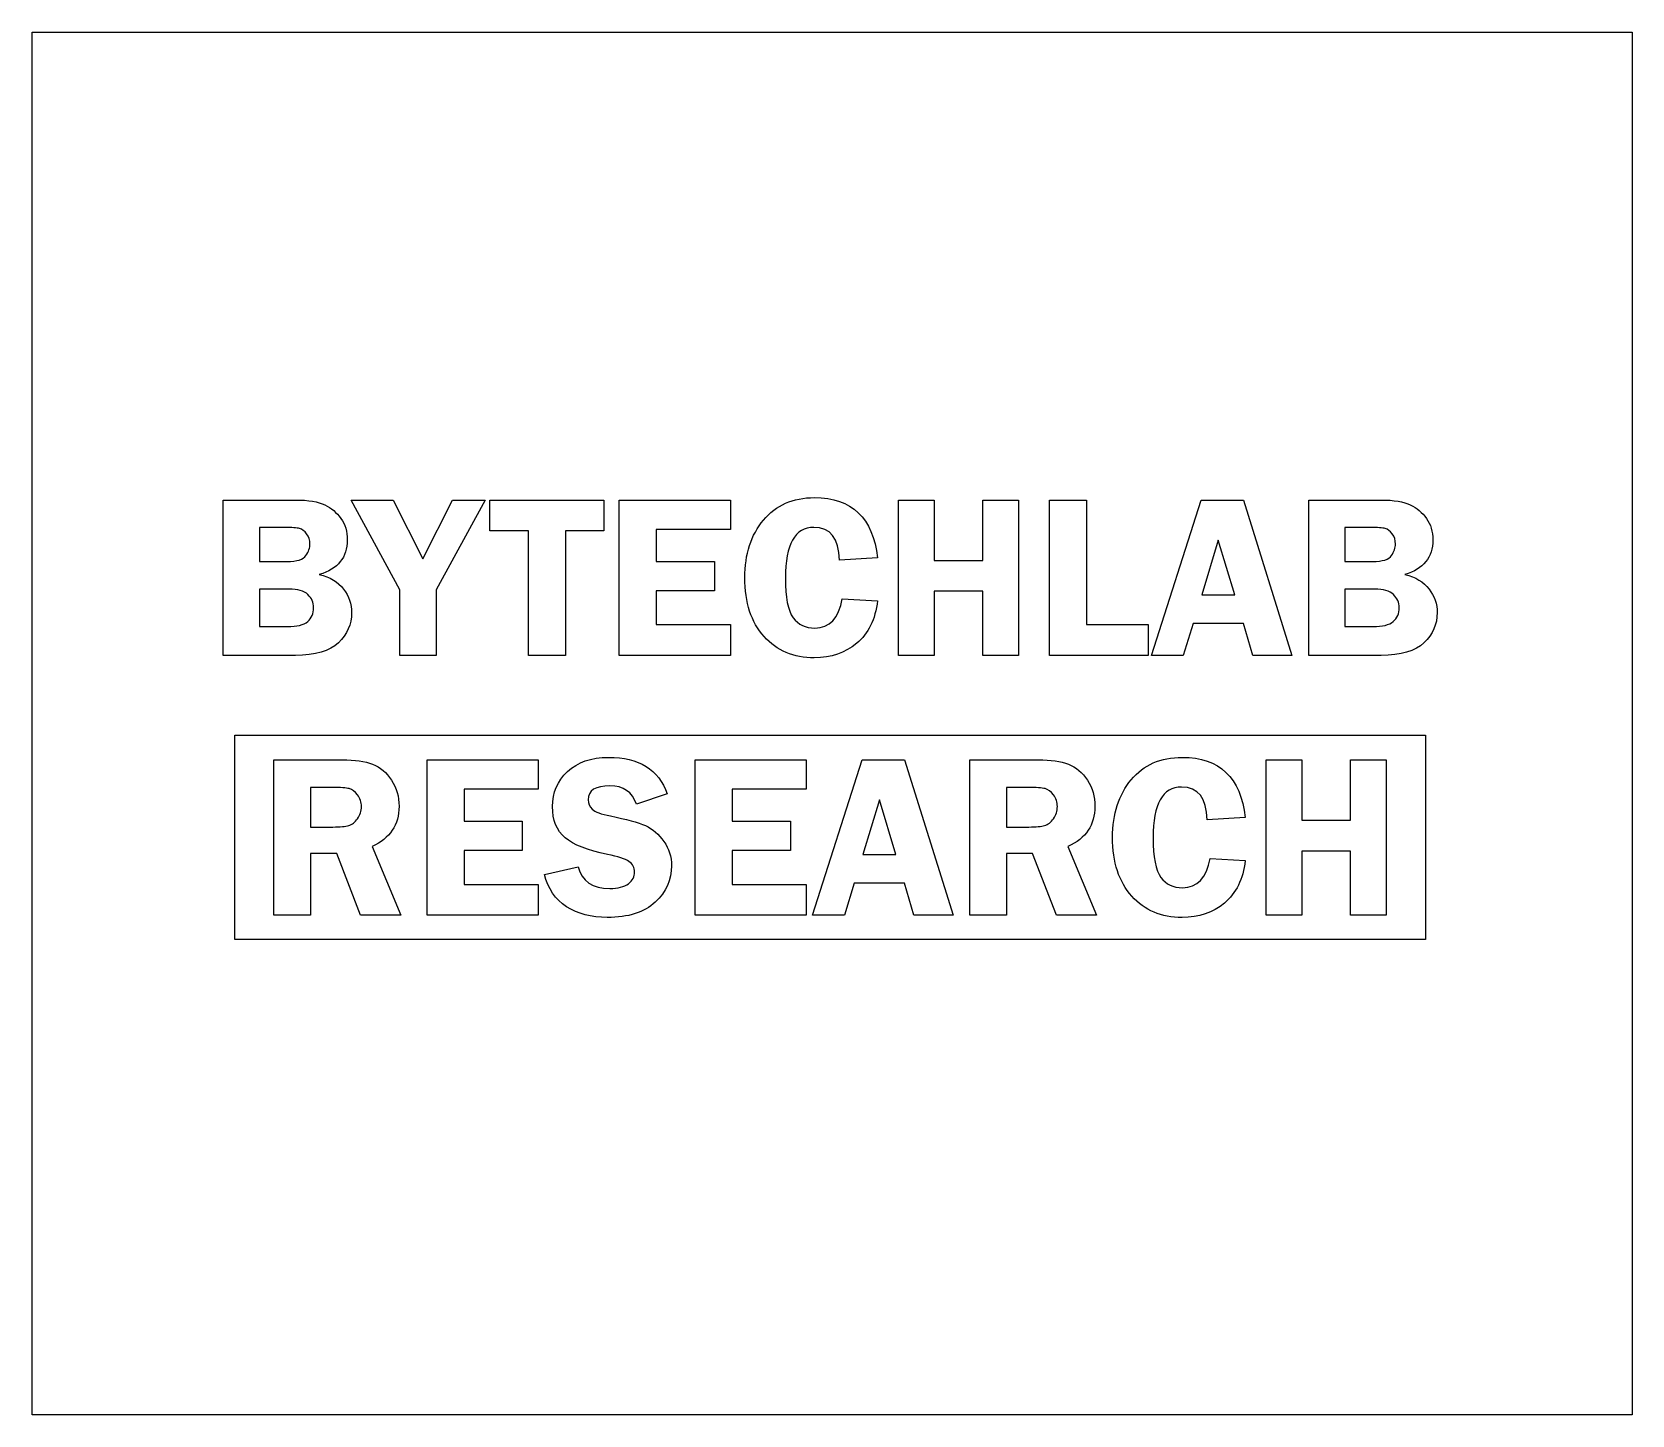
# Model space of a CAD drawing. Extents: x -29 to 279, y -8 to 258.
import ezdxf

# ---------------------------------------------------------------- set-up
doc = ezdxf.new("R2010")
doc.units = 0
doc.layers.add('Layer_1', color=7, linetype='CONTINUOUS')

msp = doc.modelspace()

# ---------------------------------------------------------------- linework, layer by layer
at = {"layer": 'Layer_1', "color": 7}
for points in [[(-28.571452, 258.214106), (279.285934, 258.214106), (279.285934, -7.857556), (-28.571452, -7.857556)], [(58.611933, 168.173557), (49.217078, 150.873023), (49.217078, 138.280856), (42.209263, 138.280856), (42.209263, 150.873023), (32.814416, 168.173557), (40.939101, 168.173557), (46.654851, 156.829658), (52.326796, 168.173557)], [(81.453022, 168.173557), (81.453022, 162.260718), (74.051023, 162.260718), (74.051023, 138.280856), (66.955608, 138.280856), (66.955608, 162.260718), (59.509805, 162.260718), (59.509805, 168.173557)], [(105.805174, 162.479709), (91.548653, 162.479709), (91.548653, 156.347872), (102.761154, 156.347872), (102.761154, 150.719723), (91.548653, 150.719723), (91.548653, 144.193694), (105.805174, 144.193694), (105.805174, 138.280856), (84.431343, 138.280856), (84.431343, 168.173557), (105.805174, 168.173557)], [(161.254506, 168.173557), (161.254506, 138.280856), (154.378089, 138.280856), (154.378089, 150.610228), (145.027039, 150.610228), (145.027039, 138.280856), (138.150622, 138.280856), (138.150622, 168.173557), (145.027039, 168.173557), (145.027039, 156.523066), (154.378089, 156.523066), (154.378089, 168.173557)], [(174.328451, 144.193694), (186.219834, 144.193694), (186.219834, 138.280856), (167.233043, 138.280856), (167.233043, 168.173557), (174.328451, 168.173557)], [(204.505848, 168.173557), (213.856899, 138.280856), (206.323503, 138.280856), (204.505848, 144.434587), (194.826304, 144.434587), (192.942959, 138.280856), (186.811122, 138.280856), (196.381163, 168.173557)], [(196.512561, 149.953241), (202.863396, 149.953241), (199.687978, 160.443064)], [(134.121121, 157.048656)], [(10.453066, 122.92776), (239.546908, 122.92776), (239.546908, 83.596595), (10.453066, 83.596595)], [(68.817059, 112.514676), (54.560537, 112.514676), (54.560537, 106.38284), (65.773039, 106.38284), (65.773039, 100.754691), (54.560537, 100.754691), (54.560537, 94.228662), (68.817059, 94.228662), (68.817059, 88.315816), (47.443228, 88.315816), (47.443228, 118.208524), (68.817059, 118.208524)], [(120.412084, 112.514676), (106.155562, 112.514676), (106.155562, 106.38284), (117.368064, 106.38284), (117.368064, 100.754691), (106.155562, 100.754691), (106.155562, 94.228662), (120.412084, 94.228662), (120.412084, 88.315816), (99.038253, 88.315816), (99.038253, 118.208524), (120.412084, 118.208524)], [(139.311289, 118.208524), (148.66234, 88.315816), (141.128943, 88.315816), (139.311289, 94.469554), (129.631745, 94.469554), (127.7484, 88.315816), (121.616555, 88.315816), (131.186604, 118.208524)], [(232.011516, 118.208524), (232.011516, 88.315816), (225.135099, 88.315816), (225.135099, 100.645188), (215.784048, 100.645188), (215.784048, 88.315816), (208.907631, 88.315816), (208.907631, 118.208524), (215.784048, 118.208524), (215.784048, 106.558034), (225.135099, 106.558034), (225.135099, 118.208524)], [(93.672899, 111.638698)], [(131.318002, 99.988208), (137.668829, 99.988208), (134.493419, 110.478031)], [(204.878138, 107.083616)]]:
    msp.add_lwpolyline(points, close=True, dxfattribs=at)
for points in [[(8.199473, 168.173557), (22.127505, 168.173557)], [(22.127505, 138.280856), (8.199473, 138.280856), (8.199473, 168.173557)], [(217.076113, 168.173557), (231.004148, 168.173557)], [(231.004148, 138.280856), (217.076113, 138.280856), (217.076113, 168.173557)], [(15.185389, 162.895796), (15.185389, 156.347872), (20.485044, 156.347872)], [(19.981357, 162.895796), (15.185389, 162.895796)], [(224.062033, 162.895796), (224.062033, 156.347872), (229.361688, 156.347872)], [(228.858001, 162.895796), (224.062033, 162.895796)], [(134.121121, 157.048656), (126.784821, 156.588765)], [(15.185389, 151.026315), (15.185389, 143.821404), (20.572645, 143.821404)], [(20.879237, 151.026315), (15.185389, 151.026315)], [(224.062033, 151.026315), (224.062033, 143.821404), (229.449289, 143.821404)], [(229.755881, 151.026315), (224.062033, 151.026315)], [(127.332305, 149.186766), (134.121121, 148.770672)], [(25.040127, 100.163402), (25.040127, 88.315816), (17.988516, 88.315816), (17.988516, 118.208524), (31.128167, 118.208524)], [(158.933157, 100.163402), (158.933157, 88.315816), (151.881546, 88.315816), (151.881546, 118.208524), (165.021197, 118.208524)], [(25.040127, 112.886966), (25.040127, 105.265969), (29.332415, 105.265969)], [(29.179115, 112.886966), (25.040127, 112.886966)], [(93.672899, 111.638698), (87.716256, 109.64585)], [(158.933157, 112.886966), (158.933157, 105.265969), (163.225445, 105.265969)], [(163.072145, 112.886966), (158.933157, 112.886966)], [(204.878138, 107.083616), (197.54183, 106.623732)], [(36.865811, 101.521165), (42.384465, 88.315816), (34.653973, 88.315816), (30.055093, 100.163402), (25.040127, 100.163402)], [(170.758841, 101.521165), (176.277495, 88.315816), (168.547002, 88.315816), (163.948123, 100.163402), (158.933157, 100.163402)], [(198.089315, 99.221726), (204.878138, 98.805639)], [(70.02153, 96.155811), (76.503755, 97.62307)]]:
    msp.add_lwpolyline(points, dxfattribs=at)
for points in [[(22.127505, 168.173557), (24.624035, 168.173557), (26.500085, 167.866965), (27.755654, 167.253782)], [(27.755654, 167.253782), (29.011217, 166.640599), (30.04779, 165.764624), (30.865372, 164.625857)], [(112.177904, 164.319265), (114.57224, 167.195387), (117.842554, 168.633448), (121.988845, 168.633448)], [(121.988845, 168.633448), (129.171854, 168.633448), (133.215946, 164.77185), (134.121121, 157.048656)], [(231.004148, 168.173557), (233.500679, 168.173557), (235.376729, 167.866965), (236.632297, 167.253782)], [(236.632297, 167.253782), (237.887861, 166.640599), (238.924434, 165.764624), (239.742016, 164.625857)], [(30.865372, 164.625857), (31.682949, 163.487084), (32.091738, 162.100121), (32.091738, 160.464966)], [(108.5864, 153.238154), (108.5864, 157.749435), (109.783568, 161.443139), (112.177904, 164.319265)], [(239.742016, 164.625857), (240.559593, 163.487084), (240.968382, 162.100121), (240.968382, 160.464966)], [(22.915881, 162.676805), (22.419495, 162.822799), (21.44132, 162.895796), (19.981357, 162.895796)], [(24.273645, 161.647535), (23.864856, 162.202318), (23.412268, 162.545408), (22.915881, 162.676805)], [(24.90873, 159.698484), (24.90873, 160.457665), (24.697035, 161.107349), (24.273645, 161.647535)], [(32.091738, 160.464966), (32.091738, 157.150853), (30.295986, 154.939012), (26.704482, 153.829442)], [(121.857448, 162.917698), (118.207548, 162.917698), (116.382599, 159.669283), (116.382599, 153.172455)], [(126.784821, 156.588765), (126.682621, 160.808053), (125.040164, 162.917698), (121.857448, 162.917698)], [(231.792525, 162.676805), (231.296138, 162.822799), (230.317964, 162.895796), (228.858001, 162.895796)], [(233.150289, 161.647535), (232.7415, 162.202318), (232.288912, 162.545408), (231.792525, 162.676805)], [(233.785374, 159.698484), (233.785374, 160.457665), (233.573679, 161.107349), (233.150289, 161.647535)], [(240.968382, 160.464966), (240.968382, 157.150853), (239.17263, 154.939012), (235.581126, 153.829442)], [(20.485044, 156.347872), (22.426793, 156.347872), (23.64586, 156.727463), (24.142247, 157.486645)], [(24.142247, 157.486645), (24.653236, 158.260423), (24.90873, 158.997703), (24.90873, 159.698484)], [(229.361688, 156.347872), (231.303437, 156.347872), (232.522504, 156.727463), (233.018891, 157.486645)], [(233.018891, 157.486645), (233.529879, 158.260423), (233.785374, 158.997703), (233.785374, 159.698484)], [(24.514537, 149.975143), (23.784558, 150.675924), (22.572792, 151.026315), (20.879237, 151.026315)], [(26.704482, 153.829442), (28.777628, 153.362253), (30.332487, 152.435178), (31.36906, 151.048217)], [(31.36906, 151.048217), (32.405628, 149.661251), (32.923911, 148.150191), (32.923911, 146.515036)], [(112.287407, 141.916157), (109.820069, 144.646285), (108.5864, 148.420284), (108.5864, 153.238154)], [(116.382599, 153.172455), (116.382599, 149.420356), (116.878983, 146.872725), (117.871751, 145.529563)], [(233.391181, 149.975143), (232.661202, 150.675924), (231.449435, 151.026315), (229.755881, 151.026315)], [(235.581126, 153.829442), (237.654271, 153.362253), (239.209128, 152.435178), (240.245696, 151.048217)], [(240.245696, 151.048217), (241.282269, 149.661251), (241.800555, 148.150191), (241.800555, 146.515036)], [(25.609513, 147.478607), (25.609513, 148.442183), (25.244521, 149.274362), (24.514537, 149.975143)], [(122.032642, 143.536715), (124.923365, 143.536715), (126.689919, 145.420065), (127.332305, 149.186766)], [(134.121121, 148.770672), (133.683135, 145.193769), (132.347271, 142.470942), (130.11353, 140.60219)], [(234.48615, 147.478607), (234.48615, 148.442183), (234.12116, 149.274362), (233.391181, 149.975143)], [(20.572645, 143.821404), (22.412194, 143.821404), (23.711559, 144.142597), (24.470741, 144.784983)], [(24.470741, 144.784983), (25.229923, 145.427363), (25.609513, 146.325238), (25.609513, 147.478607)], [(32.923911, 146.515036), (32.923911, 144.281295), (32.077134, 142.346848), (30.383579, 140.711693)], [(117.871751, 145.529563), (118.864525, 144.200998), (120.251489, 143.536715), (122.032642, 143.536715)], [(229.449289, 143.821404), (231.288838, 143.821404), (232.588203, 144.142597), (233.347385, 144.784983)], [(233.347385, 144.784983), (234.106561, 145.427363), (234.48615, 146.325238), (234.48615, 147.478607)], [(241.800555, 146.515036), (241.800555, 144.281295), (240.953778, 142.346848), (239.260223, 140.711693)], [(121.945049, 137.820965), (117.988555, 137.820965), (114.769341, 139.186029), (112.287407, 141.916157)], [(30.383579, 140.711693), (28.690024, 139.091135), (25.937999, 138.280856), (22.127505, 138.280856)], [(130.11353, 140.60219), (127.894391, 138.74804), (125.171564, 137.820965), (121.945049, 137.820965)], [(239.260223, 140.711693), (237.566668, 139.091135), (234.814643, 138.280856), (231.004148, 138.280856)], [(31.128167, 118.208524), (33.551701, 118.208524), (35.493449, 117.923832), (36.953412, 117.354448)], [(36.953412, 117.354448), (38.427971, 116.799661), (39.647039, 115.770386), (40.610615, 114.266624)], [(74.46711, 115.930986), (76.408858, 117.755934), (79.036789, 118.668407), (82.350902, 118.668407)], [(82.350902, 118.668407), (88.219946, 118.668407), (91.993945, 116.325171), (93.672899, 111.638698)], [(165.021197, 118.208524), (167.444731, 118.208524), (169.386479, 117.923832), (170.846442, 117.354448)], [(170.846442, 117.354448), (172.321001, 116.799661), (173.540069, 115.770386), (174.503645, 114.266624)], [(182.934921, 114.354225), (185.329257, 117.230346), (188.599571, 118.668407), (192.745863, 118.668407)], [(192.745863, 118.668407), (199.928871, 118.668407), (203.972963, 114.80681), (204.878138, 107.083616)], [(40.610615, 114.266624), (41.574186, 112.762867), (42.055972, 111.091212), (42.055972, 109.251658)], [(71.57639, 109.207861), (71.57639, 111.864992), (72.539963, 114.106034), (74.46711, 115.930986)], [(174.503645, 114.266624), (175.467216, 112.762867), (175.949001, 111.091212), (175.949001, 109.251658)], [(179.343417, 103.273121), (179.343417, 107.784402), (180.540585, 111.478103), (182.934921, 114.354225)], [(32.464028, 112.646074), (31.880043, 112.806669), (30.785072, 112.886966), (29.179115, 112.886966)], [(34.084586, 111.441602), (33.588199, 112.098584), (33.048013, 112.500075), (32.464028, 112.646074)], [(34.829167, 109.207861), (34.829167, 110.04004), (34.580973, 110.78462), (34.084586, 111.441602)], [(82.613697, 113.193558), (79.83977, 113.193558), (78.452806, 112.29568), (78.452806, 110.499926)], [(87.716256, 109.64585), (86.91328, 112.010989), (85.212427, 113.193558), (82.613697, 113.193558)], [(166.357058, 112.646074), (165.773073, 112.806669), (164.678102, 112.886966), (163.072145, 112.886966)], [(167.977616, 111.441602), (167.481229, 112.098584), (166.941043, 112.500075), (166.357058, 112.646074)], [(168.722196, 109.207861), (168.722196, 110.04004), (168.474003, 110.78462), (167.977616, 111.441602)], [(192.614465, 112.952665), (188.964561, 112.952665), (187.139608, 109.704251), (187.139608, 103.207422)], [(197.54183, 106.623732), (197.439636, 110.843021), (195.797181, 112.952665), (192.614465, 112.952665)], [(34.084586, 106.864625), (34.580973, 107.550805), (34.829167, 108.331884), (34.829167, 109.207861)], [(42.055972, 109.251658), (42.055972, 105.660154), (40.325918, 103.083323), (36.865811, 101.521165)], [(74.007227, 103.207422), (72.386669, 104.579787), (71.57639, 106.579933), (71.57639, 109.207861)], [(78.452806, 110.499926), (78.452806, 109.784548), (78.708298, 109.178666), (79.219281, 108.682279)], [(79.219281, 108.682279), (79.744871, 108.185892), (80.920139, 107.755202), (82.745087, 107.390207)], [(167.977616, 106.864625), (168.474003, 107.550805), (168.722196, 108.331884), (168.722196, 109.207861)], [(175.949001, 109.251658), (175.949001, 105.660154), (174.218948, 103.083323), (170.758841, 101.521165)], [(29.332415, 105.265969), (30.733977, 105.265969), (31.748651, 105.360866), (32.376435, 105.550658)], [(32.376435, 105.550658), (33.018816, 105.755053), (33.588199, 106.193042), (34.084586, 106.864625)], [(82.745087, 107.390207), (85.79641, 106.777024), (88.030151, 106.156541), (89.44631, 105.528756)], [(89.44631, 105.528756), (90.862473, 104.900977), (92.052343, 103.886306), (93.015919, 102.484744)], [(163.225445, 105.265969), (164.627007, 105.265969), (165.64168, 105.360866), (166.269465, 105.550658)], [(166.269465, 105.550658), (166.911845, 105.755053), (167.481229, 106.193042), (167.977616, 106.864625)], [(82.153806, 99.988208), (78.343306, 100.776588), (75.62778, 101.849659), (74.007227, 103.207422)], [(93.015919, 102.484744), (93.994092, 101.097778), (94.483178, 99.542919), (94.483178, 97.820166)], [(183.044416, 91.951124), (180.577083, 94.681252), (179.343417, 98.455251), (179.343417, 103.273121)], [(187.139608, 103.207422), (187.139608, 99.455323), (187.635995, 96.90769), (188.628769, 95.564523)], [(86.292794, 98.630445), (85.577417, 99.11223), (84.197754, 99.564818), (82.153806, 99.988208)], [(87.365868, 96.5938), (87.365868, 97.469778), (87.008177, 98.148659), (86.292794, 98.630445)], [(192.789659, 93.571682), (195.680382, 93.571682), (197.446934, 95.45503), (198.089315, 99.221726)], [(204.878138, 98.805639), (204.440147, 95.228736), (203.104283, 92.505909), (200.870548, 90.637158)], [(74.270014, 89.936374), (72.123871, 91.337936), (70.70771, 93.411082), (70.02153, 96.155811)], [(76.503755, 97.62307), (77.233739, 94.834546), (79.263085, 93.440285), (82.591795, 93.440285)], [(86.183299, 94.360059), (86.971678, 94.987843), (87.365868, 95.732424), (87.365868, 96.5938)], [(94.483178, 97.820166), (94.483178, 95.119236), (93.439307, 92.783298), (91.351565, 90.812352)], [(188.628769, 95.564523), (189.621543, 94.235962), (191.008506, 93.571682), (192.789659, 93.571682)], [(82.591795, 93.440285), (84.197751, 93.440285), (85.394919, 93.746876), (86.183299, 94.360059)], [(82.110009, 87.855932), (79.04409, 87.855932), (76.430758, 88.549413), (74.270014, 89.936374)], [(91.351565, 90.812352), (89.278419, 88.841405), (86.1979, 87.855932), (82.110009, 87.855932)], [(192.702058, 87.855932), (188.745565, 87.855932), (185.526351, 89.220996), (183.044416, 91.951124)], [(200.870548, 90.637158), (198.651403, 88.783007), (195.928573, 87.855932), (192.702058, 87.855932)]]:
    msp.add_open_spline(points, degree=3, dxfattribs=at)

doc.saveas('drawing.dxf')
